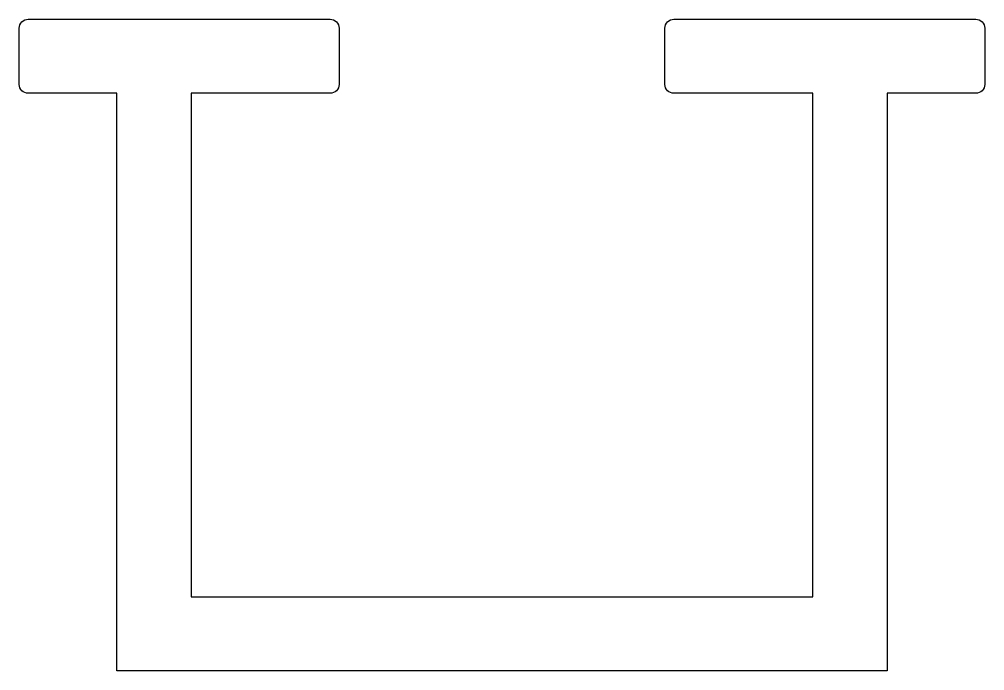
# Model space of a CAD drawing. Extents: x 161.6 to 194.2, y 217.8 to 239.8.
import ezdxf

# ---------------------------------------------------------------- set-up
doc = ezdxf.new("R2010")
doc.units = 0
doc.layers.add('ANA', color=220, linetype='CONTINUOUS')

msp = doc.modelspace()

# ---------------------------------------------------------------- linework, layer by layer
at = {"layer": 'ANA', "color": 7}
msp.add_lwpolyline([(188.353, 237.276), (183.653, 237.276, -0.414214), (183.353, 237.576), (183.353, 239.476, -0.414214), (183.653, 239.776), (193.85, 239.776, -0.414214), (194.15, 239.476), (194.15, 237.576, -0.414214), (193.85, 237.276), (190.853, 237.276), (190.853, 217.776), (177.853, 217.776), (164.853, 217.776), (164.853, 237.276), (161.855, 237.276, -0.414214), (161.555, 237.576), (161.555, 239.476, -0.414214), (161.855, 239.776), (172.053, 239.776, -0.414214), (172.353, 239.476), (172.353, 237.576, -0.414214), (172.053, 237.276), (167.353, 237.276), (167.353, 220.276), (177.853, 220.276), (188.353, 220.276)], format="xyb", close=True, dxfattribs=at)

doc.saveas('drawing.dxf')
